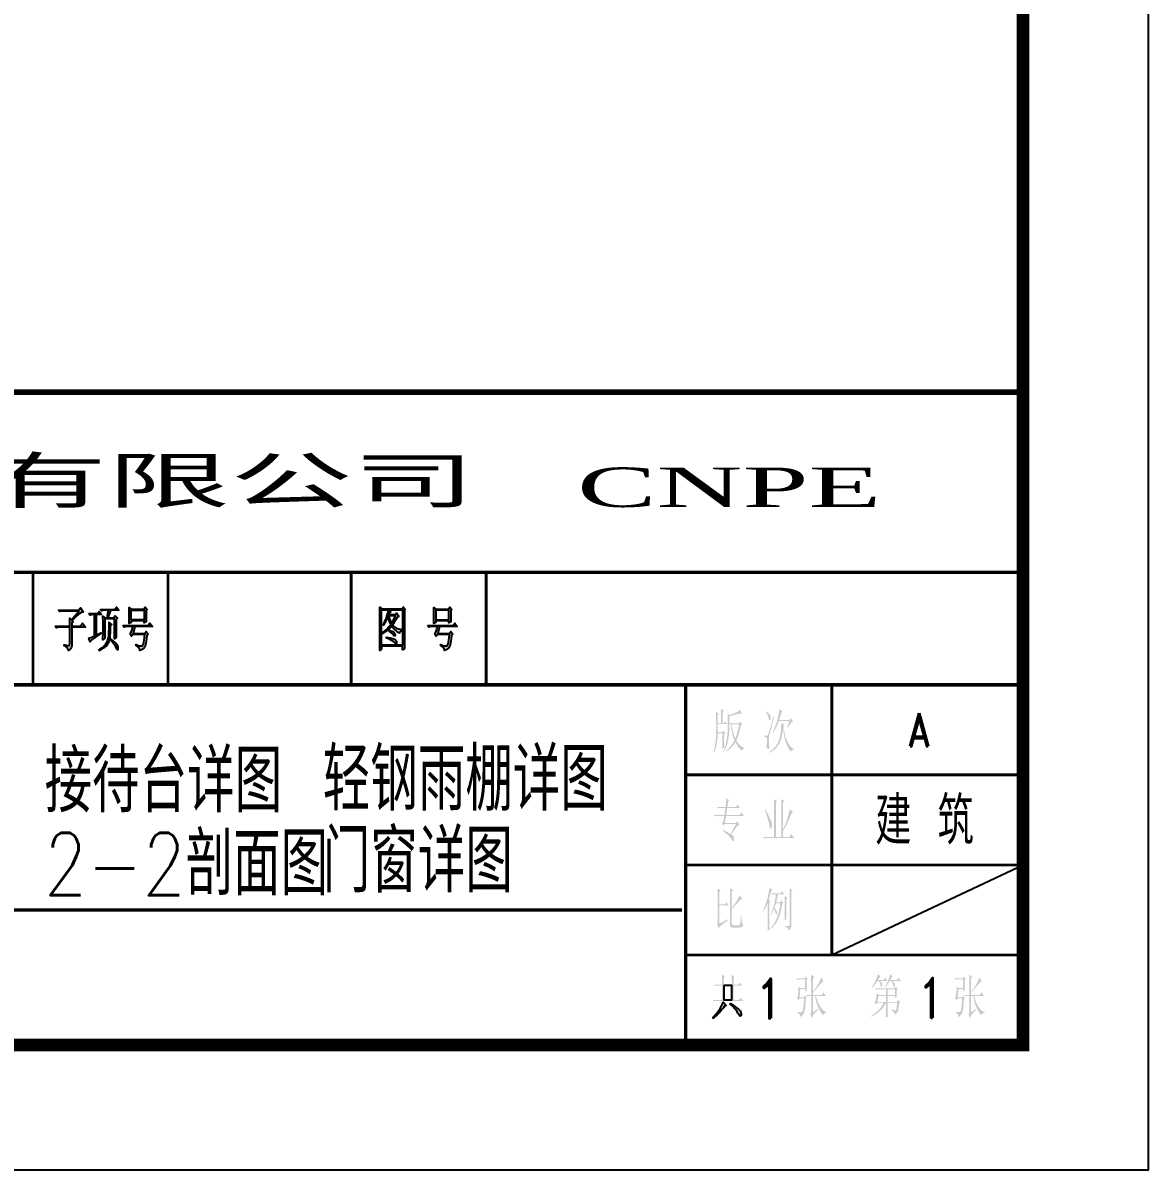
# Model space of a CAD drawing. Extents: x 458975 to 585950, y -118893 to 21149.
# Drawn here: x 576949 to 585950, y -118893 to -109721 of the extents above; entities that cross this region are included whole.
import ezdxf

# ---------------------------------------------------------------- set-up
doc = ezdxf.new("R2010")
doc.units = 0
doc.header["$LTSCALE"] = 1000
doc.header["$MEASUREMENT"] = 0
for name, color, linetype in [('1', 3, 'CONTINUOUS'), ('PUB_TEXT', 7, 'CONTINUOUS'), ('PUB_TITLE', 4, 'CONTINUOUS'), ('WINDOW', 2, 'CONTINUOUS')]:
    doc.layers.add(name, color=color, linetype=linetype)
doc.styles.add('-华文新魏', font='stxinwei.ttf', dxfattribs={"width": 0.8})
doc.styles.add('CHINESE-3', font='romand.shx', dxfattribs={"width": 0.8, "bigfont": 'ochinese.shx'})
doc.styles.add('OCHINESE', font='TXT', dxfattribs={"width": 0.7, "height": 200, "bigfont": 'OCHINESE'})
doc.styles.add('RT', font='TIMES.TTF', dxfattribs={"width": 1.5})

msp = doc.modelspace()

# ---------------------------------------------------------------- hatches: boundary and pattern name
at = {"layer": '1'}
h = msp.add_hatch(color=256, dxfattribs=at)
h.paths.add_polyline_path([(577340.5, -114699.6), (577340.5, -114551.9), (577450.6, -114551.9), (577426.3, -114519), (577409.6, -114544.7), (577340.5, -114544.7), (577340.5, -114516.1), (577352, -114507.1), (577342.6, -114498.1), (577353.7, -114487), (577363.9, -114477.2), (577373.8, -114467.8), (577382.7, -114459.7), (577391.3, -114452.4), (577398.9, -114445.6), (577412.2, -114436.7), (577422.9, -114432.4), (577430.5, -114432), (577409.6, -114397.4), (577394.7, -114415.7), (577233.3, -114415.7), (577241.9, -114427.7), (577252.1, -114424.3), (577262.8, -114423), (577396, -114423), (577338.3, -114493.4), (577323.4, -114480.2), (577324.7, -114527.6), (577324.7, -114544.7), (577209, -114544.7), (577217.5, -114556.6), (577228.2, -114553.2), (577238.4, -114551.9), (577324.7, -114551.9), (577324.7, -114679.5), (577322.1, -114695.3), (577316.1, -114699.2), (577308.9, -114698.3), (577298.6, -114697), (577285, -114694.5), (577278.6, -114693.2), (577278.6, -114700.5), (577291.8, -114707.7), (577302, -114715.8), (577308.9, -114725.2), (577312.7, -114735), (577313.1, -114739.7), (577324.7, -114732.9), (577333.2, -114723.9), (577338.3, -114712.8)])
h.paths.add_polyline_path([(577603.9, -114484.5), (577681.1, -114484.5), (577681.1, -114646.7), (577696.1, -114634.7), (577695.6, -114618.1), (577694.8, -114586.5), (577694.8, -114490.4), (577704.6, -114481.5), (577687.5, -114462.3), (577678.1, -114477.2), (577630.7, -114477.2), (577636.7, -114457.6), (577641.8, -114441.3), (577646.1, -114428.1), (577649.5, -114417.9), (577650, -114417), (577717, -114417), (577698.2, -114391.4), (577684.5, -114409.8), (577568.8, -114409.8), (577577.4, -114421.7), (577588.1, -114418.3), (577598.3, -114417), (577630.7, -114417), (577629.9, -114428.1), (577628.6, -114442.6), (577626.5, -114460.6), (577624.8, -114477.2), (577604.7, -114477.2), (577588.9, -114465.3), (577589.3, -114480.2), (577589.8, -114495.6), (577589.8, -114527.6), (577590.2, -114544.2), (577590.2, -114578.8), (577589.8, -114596.3), (577589.8, -114612.5), (577589.3, -114627.9), (577589.3, -114642.4), (577588.9, -114652.7), (577603.9, -114639)])
h.paths.add_polyline_path([(577553.9, -114616.4), (577569.7, -114606.1), (577574.4, -114603.1), (577572.3, -114597.2), (577534.3, -114615.1), (577534.3, -114451.6), (577576.5, -114451.6), (577559.5, -114427.7), (577547.1, -114443.9), (577478.8, -114443.9), (577487.3, -114455.9), (577497.6, -114452.4), (577508.2, -114451.6), (577520.6, -114451.6), (577520.6, -114621.1), (577504.4, -114628.7), (577492, -114634.3), (577482.6, -114638.1), (577476.6, -114640.3), (577475.8, -114640.7), (577488.2, -114668.9), (577493.7, -114659.5), (577501, -114652.7), (577504.8, -114649.7), (577510.8, -114645.4), (577518.5, -114639.8), (577528.3, -114633), (577540.2, -114625.3)])
h.paths.add_polyline_path([(577642.7, -114650.9), (577644.4, -114641.6), (577646.1, -114629.6), (577647.4, -114615.9), (577648.7, -114599.7), (577649.1, -114581.8), (577649.5, -114562.2), (577650, -114541.7), (577659.3, -114531), (577635, -114511.4), (577635.4, -114528.4), (577635.4, -114560.9), (577634.6, -114592.5), (577634.2, -114607.4), (577632.5, -114625.8), (577629.5, -114642), (577626.1, -114656.5), (577621.4, -114669.3), (577617.5, -114678.3), (577612, -114686.4), (577605.6, -114694.5), (577597.4, -114703), (577587.6, -114711.6), (577576.5, -114720.1), (577564.2, -114728.6), (577556.5, -114733.8), (577559.5, -114738), (577572.7, -114731.2), (577584.2, -114724.4), (577594.5, -114717.5), (577603.9, -114711.1), (577612, -114704.3), (577616.2, -114700.5), (577624.8, -114690.6), (577631.6, -114679.1), (577637.6, -114665.9)])
h.paths.add_polyline_path([(577684.5, -114672.7), (577673.9, -114663.8), (577660.6, -114653.1), (577650.8, -114645), (577648.7, -114649.7), (577658.9, -114662.9), (577667.9, -114674.4), (577675.1, -114684.2), (577680.3, -114691.5), (577687.9, -114703.9), (577694.8, -114716.3), (577699, -114724.4), (577705.9, -114733.8), (577710.6, -114724.8), (577711, -114709.4), (577706.3, -114696.2), (577704.6, -114693.2), (577699.9, -114687.7), (577693.5, -114680.8)])
h.paths.add_polyline_path([(577934.3, -114472.5), (577934.3, -114421.7), (577942.4, -114411), (577927.9, -114393.1), (577918.5, -114408), (577814.7, -114408), (577798.9, -114396.1), (577799.4, -114411.5), (577799.8, -114427.3), (577799.8, -114492.1), (577799.4, -114507.9), (577798.9, -114522.9), (577798.9, -114523.7), (577814.7, -114516.1), (577814.7, -114501.1), (577919.3, -114501.1), (577919.3, -114517.8), (577935.1, -114508.4), (577934.7, -114499.8), (577934.7, -114487.9)])
h.paths.add_polyline_path([(577814.7, -114415.7), (577919.3, -114415.7), (577919.3, -114493.4), (577814.7, -114493.4)], flags=16)
h.paths.add_polyline_path([(577845, -114547.6), (577984.6, -114547.6), (577965.4, -114520.7), (577952.2, -114540), (577749.4, -114540), (577758, -114551.9), (577767.3, -114547.6), (577827.1, -114547.6), (577823.7, -114564.7), (577820.3, -114579.2), (577818.6, -114583.5), (577811.7, -114596.7), (577806.2, -114603.1), (577818.6, -114624.1), (577828.4, -114610.4), (577924.9, -114610.4), (577921.9, -114635.6), (577918.9, -114656.5), (577915.9, -114673.1), (577912.5, -114686.4), (577909.1, -114694.9), (577905.7, -114700), (577904.8, -114700.5), (577898.4, -114702.6), (577889.4, -114702.6), (577878.8, -114700.5), (577865.1, -114696.2), (577853.6, -114691.5), (577852.3, -114697.5), (577865.1, -114706.4), (577874.9, -114715.8), (577881.3, -114725.7), (577884.7, -114735.9), (577884.7, -114738), (577897.5, -114732.9), (577906.9, -114727.8), (577909.1, -114726.1), (577917.6, -114718), (577923.6, -114709.4), (577926.1, -114703.5), (577928.7, -114693.6), (577931.7, -114680.4), (577934.7, -114662.9), (577937.7, -114642), (577940.7, -114619.4), (577950.9, -114609.1), (577935.1, -114586.5), (577923.6, -114603.1), (577830.1, -114603.1)])
h = msp.add_hatch(color=256, dxfattribs=at)
h.paths.add_polyline_path([(580000.9, -114675.7), (580000.9, -114420), (580007.3, -114411), (579992.8, -114393.1), (579984.3, -114406.8), (579819.5, -114406.8), (579802.8, -114393.1), (579803.3, -114410.2), (579803.7, -114426.4), (579803.7, -114709), (579803.3, -114724.8), (579802.8, -114738), (579818.6, -114729.1), (579818.6, -114703.5), (579986.4, -114703.5), (579986.4, -114735), (580002.2, -114723.1), (580001.3, -114708.1), (580001.3, -114692.4)])
h.paths.add_polyline_path([(579818.6, -114606.1), (579829.3, -114600.6), (579839.5, -114594.6), (579849.8, -114588.2), (579859.6, -114580.9), (579869, -114573.3), (579878.4, -114564.7), (579887.8, -114555.8), (579896.7, -114546.4), (579898, -114544.7), (579906.6, -114555.3), (579915.1, -114565.1), (579924.1, -114574.1), (579933.5, -114581.8), (579943.3, -114588.6), (579954, -114594.2), (579963.3, -114598.4), (579968, -114588.2), (579977.9, -114580.9), (579982.1, -114579.2), (579982.1, -114573.3), (579969.3, -114571.5), (579957.8, -114569), (579946.7, -114565.1), (579936.4, -114560), (579927.1, -114554), (579918.5, -114546.4), (579910.4, -114537.8), (579906.6, -114532.7), (579915.5, -114519), (579923.2, -114506.7), (579930, -114495.6), (579934.7, -114487.4), (579943.3, -114475.9), (579952.2, -114468.2), (579956.1, -114466.5), (579938.2, -114439.6), (579928.8, -114454.6), (579876.3, -114454.6), (579882.2, -114441.3), (579884.4, -114437.9), (579892.9, -114429), (579872.8, -114414), (579986.4, -114414), (579986.4, -114696.2), (579818.6, -114696.2)], flags=16)
h.paths.add_polyline_path([(579858.3, -114639), (579858.3, -114633), (579886.5, -114637.3), (579898.5, -114639.8), (579908.3, -114642.4), (579916.8, -114645), (579923.2, -114648), (579929.2, -114652.7), (579936.4, -114663.3), (579938.2, -114676.6), (579937.3, -114681.7), (579932.6, -114686.4), (579923.2, -114678.3), (579921.5, -114675.7), (579915.5, -114670.2), (579907.4, -114664.2), (579897.6, -114658.2), (579886.5, -114651.8), (579873.3, -114645.4)], flags=0)
h.paths.add_polyline_path([(579818.6, -114600.1), (579818.6, -114414), (579870.7, -114414), (579869.4, -114425.1), (579866, -114439.6), (579860.9, -114457.1), (579858.3, -114465.3), (579853.6, -114479.3), (579848.1, -114493.4), (579842.5, -114507.1), (579836.6, -114520.7), (579830.2, -114534), (579833.1, -114537), (579840.4, -114525.9), (579847.7, -114513.9), (579854.5, -114501.5), (579861.3, -114488.3), (579867.3, -114474.6), (579869, -114471.2), (579872.4, -114484.9), (579877.1, -114499), (579882.7, -114513.1), (579888.6, -114527.6), (579890.8, -114532.7), (579883.9, -114541.7), (579876.3, -114550.6), (579867.7, -114559.6), (579858.8, -114568.6), (579848.9, -114577.1), (579838.7, -114585.2), (579827.6, -114593.7)], flags=16)
h.paths.add_polyline_path([(579879.2, -114583.5), (579880.5, -114577.5), (579886.5, -114579.2), (579899.3, -114583.9), (579909.6, -114588.2), (579917.2, -114592.5), (579924.5, -114601.9), (579925.4, -114616.4), (579921.9, -114626.2), (579915.1, -114619.4), (579909.6, -114612.5), (579901.9, -114604), (579891.6, -114594.6)], flags=0)
h.paths.add_polyline_path([(579898, -114520.7), (579892.5, -114510.9), (579886.5, -114499), (579881, -114484.9), (579875, -114468.2), (579872.8, -114462.3), (579928.8, -114462.3), (579922.4, -114477.2), (579915.5, -114490.9), (579909.1, -114503.2), (579902.3, -114514.8)], flags=16)
h.paths.add_polyline_path([(580371.4, -114472.5), (580371.4, -114421.7), (580379.6, -114411), (580365, -114393.1), (580355.6, -114408), (580251.9, -114408), (580236.1, -114396.1), (580236.5, -114411.5), (580237, -114427.3), (580237, -114492.1), (580236.5, -114507.9), (580236.1, -114522.9), (580236.1, -114523.7), (580251.9, -114516.1), (580251.9, -114501.1), (580356.5, -114501.1), (580356.5, -114517.8), (580372.3, -114508.4), (580371.9, -114499.8), (580371.9, -114487.9)])
h.paths.add_polyline_path([(580251.9, -114415.7), (580356.5, -114415.7), (580356.5, -114493.4), (580251.9, -114493.4)], flags=16)
h.paths.add_polyline_path([(580282.2, -114547.6), (580421.8, -114547.6), (580403, -114520.7), (580389.4, -114540), (580186.6, -114540), (580195.1, -114551.9), (580204.5, -114547.6), (580264.3, -114547.6), (580260.9, -114564.7), (580257.5, -114579.2), (580255.8, -114583.5), (580248.9, -114596.7), (580243.4, -114603.1), (580255.8, -114624.1), (580265.6, -114610.4), (580362.1, -114610.4), (580359.1, -114635.6), (580356.1, -114656.5), (580353.1, -114673.1), (580349.7, -114686.4), (580346.3, -114694.9), (580342.7, -114700.2), (580335.6, -114702.6), (580326.6, -114702.6), (580315.9, -114700.5), (580302.3, -114696.2), (580290.8, -114691.5), (580289.5, -114697.5), (580302.3, -114706.4), (580312.1, -114715.8), (580318.5, -114725.7), (580321.9, -114735.9), (580321.9, -114738), (580334.7, -114732.9), (580344.1, -114727.8), (580346.3, -114726.1), (580354.8, -114718), (580360.8, -114709.4), (580363.3, -114703.5), (580365.9, -114693.6), (580368.9, -114680.4), (580371.9, -114662.9), (580374.9, -114642), (580377.8, -114619.4), (580388.1, -114609.1), (580372.3, -114586.5), (580360.8, -114603.1), (580267.7, -114603.1)])
h = msp.add_hatch(color=256, dxfattribs=at)
h.paths.add_polyline_path([(582619.8, -117370.7), (582619.8, -117354.6), (582619.4, -117341.9), (582619, -117332.6), (582641.8, -117349.1), (582634.6, -117358), (582634.6, -117411.2), (582672.2, -117411.2), (582684.5, -117393.5), (582702.2, -117418.9), (582634.6, -117418.9), (582634.6, -117533), (582678.1, -117533), (582691.7, -117513.9), (582710.7, -117540.6), (582495.6, -117540.6), (582485, -117541.4), (582474.9, -117545.2), (582466.4, -117533), (582541.2, -117533), (582541.2, -117418.9), (582509.1, -117418.9), (582498.5, -117419.7), (582488.4, -117423.1), (582479.9, -117411.2), (582541.2, -117411.2), (582541.2, -117372.4), (582540.8, -117356.7), (582540.4, -117342.4), (582539.9, -117329.7), (582563.2, -117344.5), (582555.6, -117355), (582555.6, -117411.2), (582620.2, -117411.2), (582620.2, -117389.7)])
h.paths.add_polyline_path([(582662.5, -117628.1), (582656.2, -117618.3), (582648.6, -117609), (582639.7, -117598.9), (582630, -117588.7), (582619.4, -117578.2), (582607.6, -117567.2), (582608.8, -117561.3), (582613.9, -117564.7), (582629.5, -117574.8), (582643.5, -117584.1), (582655.3, -117592.6), (582665.5, -117600.6), (582673.9, -117607.3), (582680.7, -117613.7), (582685.7, -117619.2), (582688.7, -117623.8), (582690.4, -117628.1), (582694.2, -117642.8), (582692.9, -117656.4), (582692.1, -117658.9), (582687, -117661.9), (582679.8, -117655.5), (582670.1, -117639.9), (582668.4, -117636.9)])
h.paths.add_polyline_path([(582518.8, -117634.8), (582500.6, -117653), (582491.3, -117661.4), (582481.6, -117669.5), (582471.5, -117677.1), (582469.4, -117671.2), (582479.1, -117661.4), (582488.8, -117651.3), (582497.7, -117641.2), (582506.1, -117630.6), (582513.7, -117620.4), (582520.9, -117610.3), (582527.7, -117600.2), (582536.6, -117584.5), (582544.2, -117570.6), (582549.2, -117558.7), (582552.6, -117549.4), (582574.6, -117576.1), (582563.2, -117582), (582553, -117594.7), (582543.3, -117606.9), (582534.4, -117617.5), (582526.4, -117626.8)])
h.paths.add_polyline_path([(582555.6, -117418.9), (582555.6, -117533), (582620.2, -117533), (582620.2, -117418.9)], flags=17)
h.paths.add_polyline_path([(582575.9, -116905), (582562.8, -116913.8), (582551.3, -116922.7), (582541.2, -116930.7), (582532.3, -116938.3), (582525.1, -116945.5), (582519.2, -116951.9), (582514.6, -116958.2), (582502.3, -116932.9), (582504.4, -116928.2), (582506.6, -116912.1), (582506.6, -116735.5), (582506.1, -116715.2), (582506.1, -116680.6), (582505.7, -116666.2), (582505.7, -116653.1), (582505.3, -116641.7), (582530.2, -116658.2), (582520.9, -116670), (582520.9, -116769.3), (582563.6, -116769.3), (582575.9, -116751.5), (582593.6, -116776.9), (582520.9, -116776.9), (582520.9, -116922.3), (582590.7, -116888.1), (582591.5, -116894.4), (582589.8, -116895.2)])
h.paths.add_polyline_path([(582632.9, -116935.8), (582623.2, -116932), (582619.8, -116919.7), (582619.4, -116918.1), (582619.4, -116802.3), (582630.4, -116792.5), (582640.5, -116782.8), (582649.8, -116773.9), (582658.3, -116765.1), (582666.3, -116756.2), (582671.4, -116750.3), (582681.9, -116738), (582691.7, -116729.2), (582700.1, -116724.5), (582702.6, -116723.2), (582681.9, -116695.3), (582677.7, -116705.9), (582671.8, -116718.6), (582664.2, -116732.5), (582659.1, -116741.4), (582651.5, -116752.8), (582643.9, -116763.8), (582635.4, -116774.4), (582627, -116784.5), (582619.4, -116793.4), (582619.4, -116668.3), (582630, -116656.5), (582604.2, -116638.7), (582604.2, -116652.7), (582604.6, -116667.4), (582605, -116683.5), (582605, -116926.9), (582606.7, -116940.9), (582612.6, -116950.2), (582621.9, -116954.4), (582627.8, -116955.2), (582681.9, -116955.2), (582693.3, -116953.1), (582700.5, -116949.3), (582708.6, -116940), (582711.9, -116932.9), (582704.8, -116923.6), (582700.5, -116910.5), (582698.4, -116899), (582697.2, -116883.8), (582696.3, -116865.7), (582696.3, -116858.5), (582691.2, -116858.5), (582690.4, -116881.3), (582689.5, -116899), (582688.7, -116913), (582687, -116921.9), (582687, -116922.3), (582680.7, -116934.1), (582675.6, -116935.8)])
h.paths.add_polyline_path([(582637.1, -116234.7), (582638, -116245.3), (582636.3, -116260), (582634.6, -116263.4), (582627.8, -116261.7), (582618.5, -116248.2), (582615.6, -116243.6), (582610.1, -116236.8), (582603.3, -116229.2), (582594.9, -116220.7), (582585.2, -116211.9), (582574.2, -116202.6), (582561.9, -116192.4), (582548, -116181.4), (582550.1, -116175.5), (582558.1, -116178.9), (582569.9, -116184.4), (582591.1, -116194.5), (582600.4, -116200), (582609.2, -116205.1), (582610.9, -116202.2), (582616.4, -116192.9), (582622.3, -116181.9), (582629.1, -116170), (582636.3, -116156.9), (582644.3, -116142.1), (582652.8, -116126.5), (582562.3, -116126.5), (582555.2, -116138.3), (582541.6, -116120.6), (582543.7, -116118.1), (582550.9, -116105.8), (582553, -116097.3), (582556, -116082.6), (582559.4, -116061), (582502.3, -116061), (582491.8, -116062.3), (582481.6, -116065.6), (582473.2, -116053.8), (582560.2, -116053.8), (582561.9, -116044.5), (582564, -116029.7), (582566.6, -116014.1), (582568.7, -115997.2), (582530.2, -115997.2), (582519.7, -115998.5), (582509.5, -116001.8), (582501.1, -115990), (582569.5, -115990), (582571.2, -115977.7), (582573.3, -115957.9), (582574.6, -115941.4), (582575.4, -115928.3), (582575.9, -115918.6), (582598.7, -115936.3), (582590.7, -115943.9), (582588.5, -115958.3), (582586.4, -115973.9), (582584.3, -115990), (582651.9, -115990), (582665.5, -115970.6), (582684, -115997.2), (582583, -115997.2), (582581.8, -116006.9), (582579.7, -116022.1), (582577.1, -116037.8), (582575, -116053.8), (582680.7, -116053.8), (582695.5, -116033.1), (582715.3, -116061), (582573.7, -116061), (582571.6, -116073.3), (582568.7, -116089.7), (582565.7, -116104.5), (582563.6, -116117.6), (582654, -116117.6), (582663.3, -116104.1), (582681.9, -116134.1), (582680.2, -116134.5), (582670.9, -116138.8), (582661.2, -116146.4), (582651.9, -116157.8), (582647.3, -116164.1), (582640.1, -116174.3), (582632.1, -116184.8), (582623.6, -116196.2), (582614.3, -116208.1), (582624.9, -116216.5), (582633.3, -116226.2)])
h.paths.add_polyline_path([(583298.5, -117440.8), (583315.4, -117421.4), (583322.2, -117412.9), (583334, -117399.4), (583343.7, -117390.1), (583350.9, -117385.5), (583353.5, -117384.6), (583334.9, -117353.4), (583323.9, -117380.4), (583317.5, -117393.5), (583310.8, -117406.6), (583309.9, -117408.3), (583303.6, -117419.3), (583296.8, -117429.8), (583288.8, -117441.3), (583280.4, -117452.7), (583271.1, -117464.1), (583270.2, -117464.9), (583271.5, -117470.8), (583280.8, -117460.7), (583289.7, -117450.6)], flags=17)
h.paths.add_polyline_path([(583320.9, -117612.4), (583315, -117600.2), (583309.1, -117587.1), (583304, -117574), (583299.4, -117560), (583295.1, -117545.6), (583291.3, -117531.3), (583288.4, -117516.1), (583285.9, -117500.4), (583268.1, -117500.4), (583268.1, -117632.7), (583307.8, -117604.4), (583309.9, -117610.3), (583304.9, -117615.8), (583293.5, -117627.6), (583283.7, -117638.6), (583275.3, -117649.2), (583267.7, -117659.3), (583261.8, -117668.6), (583256.7, -117677.1), (583247.4, -117647.5), (583252.9, -117636.9), (583254.6, -117620.9), (583254.6, -117500.4), (583230.9, -117500.4), (583220.3, -117505.1), (583212.3, -117493.2), (583254.6, -117493.2), (583254.6, -117386.3), (583254.2, -117371.5), (583254.2, -117347.9), (583253.7, -117338.6), (583253.7, -117331.4), (583278.7, -117347.4), (583268.1, -117359.3), (583268.1, -117493.2), (583337.8, -117493.2), (583351.4, -117472.1), (583371.2, -117500.4), (583290.9, -117500.4), (583291.8, -117502.5), (583297.7, -117520.3), (583303.6, -117537.2), (583309.9, -117552.8), (583316.7, -117566.8), (583323.5, -117579.4), (583330.2, -117590.9), (583337.4, -117601), (583345, -117609.5), (583352.6, -117617.1), (583360.2, -117623), (583368.3, -117627.6), (583376.3, -117631), (583376.3, -117636.9), (583374.2, -117637.3), (583361.9, -117639.5), (583353.9, -117646.2), (583350.5, -117656.4), (583342.9, -117647.1), (583335.3, -117636.1), (583328.1, -117624.7)])
h.paths.add_polyline_path([(583162.4, -117649.6), (583167.1, -117661), (583168.4, -117669.9), (583179.8, -117661.4), (583188.7, -117652.1), (583195, -117642), (583196.7, -117638.6), (583200.5, -117625.1), (583203.9, -117610.3), (583206, -117595.5), (583206.8, -117582.8), (583208.1, -117568.5), (583209.4, -117552), (583210.6, -117533.8), (583211, -117527), (583218.2, -117516.9), (583203.9, -117497.5), (583195.4, -117512.3), (583161.2, -117512.3), (583167.5, -117445.5), (583203.9, -117445.5), (583203.9, -117463.2), (583218.2, -117456), (583218.2, -117443.8), (583217.8, -117429.8), (583217.4, -117414.2), (583217.4, -117372.8), (583224.6, -117363.9), (583211, -117346.2), (583201.8, -117361), (583137.5, -117361), (583145.5, -117372.8), (583157, -117368.1), (583203.9, -117368.1), (583203.9, -117438.3), (583167.5, -117438.3), (583154, -117426), (583152.7, -117447.6), (583151.5, -117465.3), (583150.2, -117479.7), (583148.9, -117490.7), (583148.9, -117493.2), (583145.1, -117509.3), (583139.6, -117516.9), (583153.2, -117534.7), (583162.4, -117519.9), (583197.5, -117519.9), (583196.3, -117537.2), (583195, -117553.7), (583193.7, -117569.3), (583192.5, -117584.1), (583191.2, -117595.5), (583187.8, -117614.9), (583182.7, -117626.4), (583178.1, -117629.7), (583166.3, -117631.9), (583162.4, -117631), (583152.7, -117629.3), (583144.7, -117626.8), (583143.4, -117634), (583154.8, -117640.3)])
h.paths.add_polyline_path([(583752, -117424.4), (583742.3, -117433.6), (583740.2, -117427.7), (583746.9, -117418), (583754.1, -117406.6), (583761.3, -117393.9), (583768.1, -117380.4), (583774, -117367.3), (583779.5, -117353.8), (583784.1, -117339.4), (583787.9, -117325.5), (583808.6, -117344.5), (583805.7, -117347.4), (583798.5, -117357.2), (583788.8, -117372.8), (583833.6, -117372.8), (583845.8, -117355), (583863.6, -117380.4), (583803.6, -117380.4), (583809.9, -117385.9), (583818.8, -117395.6), (583824.3, -117405.3), (583825.1, -117413.8), (583820, -117426), (583817.5, -117428.6), (583811.6, -117426), (583811.2, -117421.4), (583807.4, -117405.3), (583803.6, -117394.8), (583797.2, -117380.4), (583784.5, -117380.4), (583782.4, -117383.8), (583774.8, -117395.6), (583767.2, -117407), (583760.4, -117414.6)])
h.paths.add_polyline_path([(583845, -117426), (583847.9, -117421.8), (583856, -117407.9), (583862.7, -117394.8), (583868.6, -117382.5), (583872.9, -117371.1), (583873.3, -117370.3), (583878.4, -117355), (583882.6, -117340.7), (583886.4, -117326.7), (583907.1, -117346.2), (583904.1, -117348.3), (583896.5, -117357.2), (583887.7, -117372.8), (583940.5, -117372.8), (583952.7, -117355), (583970.5, -117380.4), (583904.1, -117380.4), (583905.8, -117382.1), (583916.4, -117392.2), (583922.7, -117401.1), (583925.3, -117409.1), (583921.9, -117423.1), (583918.1, -117428.2), (583912.6, -117424.8), (583910.9, -117420.1), (583907.1, -117405.3), (583904.1, -117396), (583897.8, -117380.4), (583883.4, -117380.4), (583875.4, -117393.5), (583868.6, -117404.1), (583865.7, -117408.7), (583858.1, -117418.9), (583847.9, -117430.7)])
h.paths.add_polyline_path([(583865.7, -117634.8), (583866.1, -117650.4), (583866.5, -117666.9), (583851.3, -117674.1), (583851.3, -117669.9), (583851.7, -117655.9), (583852.2, -117640.7), (583852.2, -117558.3), (583849.6, -117563.4), (583842.4, -117575.6), (583834.8, -117587.1), (583826.8, -117598), (583818.3, -117607.8), (583809.5, -117617.1), (583800.2, -117625.1), (583795.1, -117629.7), (583785.4, -117636.9), (583775.7, -117643.7), (583765.5, -117650), (583755.4, -117655.9), (583744.8, -117661.4), (583733.8, -117666.9), (583732.6, -117662.3), (583740.2, -117657.6), (583749.9, -117650.9), (583759.6, -117643.7), (583769.3, -117636.1), (583788.8, -117619.2), (583796.4, -117611.6), (583804.8, -117601.8), (583813.3, -117591.7), (583820.9, -117580.3), (583828.1, -117568.5), (583834.4, -117555.4), (583782.4, -117555.4), (583775.2, -117570.2), (583759.6, -117552.4), (583768.9, -117543.5), (583769.7, -117540.1), (583772.7, -117526.6), (583775.2, -117511.8), (583778.2, -117495.8), (583780.3, -117478), (583795.9, -117493.2), (583852.2, -117493.2), (583852.2, -117447.2), (583795.1, -117447.2), (583784.5, -117448), (583774.4, -117451.4), (583765.9, -117439.6), (583920.6, -117439.6), (583931.2, -117424.8), (583945.6, -117445.5), (583937.5, -117453.1), (583937.5, -117485.2), (583937.9, -117499.6), (583938.4, -117509.3), (583924, -117518.2), (583924, -117500.4), (583865.7, -117500.4), (583865.7, -117548.2), (583941.3, -117548.2), (583951.9, -117533), (583966.3, -117554.1), (583957, -117563), (583956.5, -117566.3), (583954.4, -117586.6), (583952.3, -117601.8), (583951, -117612), (583949.8, -117617.9), (583945.6, -117631), (583945.1, -117632.3), (583936.3, -117641.6), (583932.9, -117644.1), (583921.9, -117649.2), (583921, -117642), (583916, -117631.9), (583907.5, -117622.6), (583894.8, -117613.3), (583894.8, -117607.3), (583896.1, -117607.8), (583911.3, -117613.3), (583921.9, -117616.2), (583928.2, -117616.2), (583936.3, -117607.3), (583936.7, -117605.7), (583938.4, -117595.5), (583940.1, -117578.6), (583942.6, -117555.4), (583865.7, -117555.4)])
h.paths.add_polyline_path([(583783.7, -117548.2), (583786.6, -117530), (583790, -117514.8), (583792.6, -117501.7), (583793, -117500.4), (583852.2, -117500.4), (583852.2, -117548.2)], flags=16)
h.paths.add_polyline_path([(583865.7, -117447.2), (583865.7, -117493.2), (583924, -117493.2), (583924, -117447.2)], flags=16)
h.paths.add_polyline_path([(584563.8, -117440.8), (584580.7, -117421.4), (584587.5, -117412.9), (584599.3, -117399.4), (584609.1, -117390.1), (584616.2, -117385.5), (584618.8, -117384.6), (584600.2, -117353.4), (584589.2, -117380.4), (584582.9, -117393.5), (584576.1, -117406.6), (584575.2, -117408.3), (584568.9, -117419.3), (584562.1, -117429.8), (584554.1, -117441.3), (584545.7, -117452.7), (584536.4, -117464.1), (584535.5, -117464.9), (584536.8, -117470.8), (584546.1, -117460.7), (584555, -117450.6)], flags=17)
h.paths.add_polyline_path([(584586.2, -117612.4), (584580.3, -117600.2), (584574.4, -117587.1), (584569.3, -117574), (584564.7, -117560), (584560.5, -117545.6), (584556.7, -117531.3), (584553.7, -117516.1), (584551.2, -117500.4), (584533.4, -117500.4), (584533.4, -117632.7), (584573.1, -117604.4), (584575.2, -117610.3), (584569.8, -117615.8), (584558.8, -117627.6), (584549, -117638.6), (584540.2, -117649.2), (584533, -117659.3), (584527.1, -117668.6), (584522, -117677.1), (584512.7, -117647.5), (584518.2, -117636.9), (584519.9, -117620.9), (584519.9, -117500.4), (584496.2, -117500.4), (584485.7, -117505.1), (584477.6, -117493.2), (584519.9, -117493.2), (584519.9, -117386.3), (584519.5, -117371.5), (584519.5, -117347.9), (584519, -117338.6), (584519, -117331.4), (584544, -117347.4), (584533.4, -117359.3), (584533.4, -117493.2), (584603.1, -117493.2), (584616.7, -117472.1), (584636.5, -117500.4), (584556.2, -117500.4), (584557.1, -117502.5), (584563, -117520.3), (584568.9, -117537.2), (584575.2, -117552.8), (584582, -117566.8), (584588.8, -117579.4), (584595.5, -117590.9), (584602.7, -117601), (584610.3, -117609.5), (584617.9, -117617.1), (584625.5, -117623), (584633.6, -117627.6), (584641.6, -117631), (584641.6, -117636.9), (584639.5, -117637.3), (584627.2, -117639.5), (584619.2, -117646.2), (584615.4, -117656.4), (584608.2, -117647.1), (584600.6, -117636.1), (584593, -117624.7)])
h.paths.add_polyline_path([(584427.8, -117649.6), (584432.4, -117661), (584433.7, -117669.9), (584445.1, -117661.4), (584454, -117652.1), (584460.3, -117642), (584462, -117638.6), (584465.8, -117625.1), (584469.2, -117610.3), (584471.3, -117595.5), (584472.1, -117582.8), (584473.4, -117568.5), (584474.7, -117552), (584475.9, -117533.8), (584476.4, -117527), (584483.5, -117516.9), (584469.2, -117497.5), (584460.7, -117512.3), (584426.5, -117512.3), (584432.8, -117445.5), (584469.2, -117445.5), (584469.2, -117463.2), (584483.5, -117456), (584483.1, -117443.8), (584483.1, -117429.8), (584482.7, -117414.2), (584482.7, -117372.8), (584489.9, -117363.9), (584476.4, -117346.2), (584467.1, -117361), (584402.8, -117361), (584410.8, -117372.8), (584422.3, -117368.1), (584469.2, -117368.1), (584469.2, -117438.3), (584432.8, -117438.3), (584419.3, -117426), (584418, -117447.6), (584416.8, -117465.3), (584415.5, -117479.7), (584414.2, -117490.7), (584414.2, -117493.2), (584410.4, -117509.3), (584404.9, -117516.9), (584418.5, -117534.7), (584427.8, -117519.9), (584462.8, -117519.9), (584461.6, -117537.2), (584460.3, -117553.7), (584459, -117569.3), (584457.8, -117584.1), (584456.5, -117595.5), (584453.1, -117614.9), (584448, -117626.4), (584443, -117629.7), (584431.6, -117631.9), (584427.8, -117631), (584418, -117629.3), (584410, -117626.8), (584408.7, -117634), (584420.1, -117640.3)])
h.paths.add_polyline_path([(583043.3, -116853.8), (583043.3, -116731.7), (583042.8, -116716), (583042.4, -116701.3), (583065.2, -116716), (583055.9, -116727.9), (583055.9, -116845.8), (583056.4, -116863.5), (583056.8, -116885.1), (583042.4, -116895.7), (583042.4, -116892.7), (583042.8, -116871.6)])
h.paths.add_polyline_path([(583066.5, -116942.1), (583055.1, -116941.3), (583044.5, -116940), (583044.5, -116946.4), (583057.2, -116951.9), (583066.9, -116959.5), (583072.4, -116968.8), (583074.5, -116977.2), (583083.8, -116970.9), (583091, -116961.6), (583094.8, -116948.9), (583096.5, -116933.3), (583096.5, -116664.1), (583105.8, -116655.2), (583081.7, -116640.4), (583082.2, -116659.4), (583082.6, -116676.3), (583082.6, -116691.5), (583083, -116704.6), (583083, -116926.9), (583079.2, -116940), (583074.5, -116941.7)])
h.paths.add_polyline_path([(582974.8, -116751.5), (583006.1, -116751.5), (583014.1, -116736.8), (583031, -116756.2), (583022.6, -116765.1), (583022.1, -116768.9), (583018.8, -116787), (583015.8, -116804), (583012.4, -116820), (583008.6, -116834.8), (583004.8, -116848.3), (583001, -116860.6), (582996.8, -116872), (582992.1, -116882.6), (582985, -116897.8), (582978.2, -116910.5), (582971.8, -116921), (582965.5, -116929.9), (582964.7, -116930.7), (582956.6, -116939.6), (582947.8, -116948.9), (582938.5, -116957.4), (582927.9, -116965.4), (582925.8, -116961.2), (582935.9, -116951), (582944.4, -116940.9), (582952.4, -116930.3), (582960, -116919.3), (582966.4, -116907.5), (582971, -116899), (582976.9, -116886.4), (582982.8, -116872.8), (582987.9, -116858.5), (582992.6, -116843.7), (582994.2, -116836.9), (582997.2, -116823.4), (583000.2, -116809), (583003.1, -116793.4), (583005.7, -116776.9), (583008.2, -116759.2), (582972.7, -116759.2), (582969.3, -116770.1), (582965.1, -116784.5), (582960.4, -116797.6), (582964.2, -116801.4), (582973.5, -116811.6), (582979.9, -116821.3), (582983.3, -116832.7), (582979.9, -116846.6), (582974.8, -116853), (582970.6, -116842.4), (582968.5, -116832.7), (582964.2, -116818.7), (582958.3, -116803.5), (582953.7, -116814.9), (582947.3, -116827.6), (582941, -116840.7), (582933.4, -116854.2), (582930, -116851.3), (582933, -116844.5), (582938.5, -116830.2), (582943.5, -116815.4), (582948.6, -116801.4), (582952.8, -116787), (582960.4, -116759.2), (582962.6, -116749), (582965.9, -116731.7), (582968.5, -116716), (582970.6, -116701.7), (582971.8, -116689.4), (582957.1, -116689.4), (582947.8, -116693.7), (582939.3, -116681.8), (583009, -116681.8), (583021.7, -116664.1), (583039, -116689.4), (582988.3, -116689.4), (582987.9, -116690.3), (582985.8, -116701.7), (582982.8, -116715.6), (582979, -116732.1)])
h.paths.add_polyline_path([(582892.8, -116787.5), (582899.6, -116772.7), (582907.2, -116756.2), (582907.2, -116933.7), (582906.8, -116950.6), (582906.3, -116970), (582906.3, -116978.9), (582922, -116968.4), (582921.1, -116951.4), (582921.1, -116935.4), (582920.7, -116920.2), (582920.7, -116753.2), (582927.9, -116742.7), (582914.4, -116733.8), (582916.9, -116725.3), (582920.3, -116713.9), (582924.5, -116699.6), (582929.6, -116681.8), (582935.9, -116661.5), (582936.3, -116659.4), (582944.8, -116652.2), (582922, -116635.8), (582920.3, -116647.6), (582917.8, -116661.1), (582915.2, -116676.3), (582911.4, -116693.2), (582907.2, -116711.4), (582903.8, -116724.9), (582899.6, -116738.4), (582895.4, -116752.4), (582890.7, -116766.8), (582885.6, -116781.1), (582880.1, -116795.9), (582874.2, -116810.7), (582872.1, -116817.1), (582875.1, -116820), (582880.6, -116811.1), (582886.1, -116800.6)])
h.paths.add_polyline_path([(582935.5, -116160.7), (582940.2, -116148.1), (582941.8, -116133.3), (582940.6, -116120.6), (582938.9, -116114.2), (582935.9, -116106.2), (582931.7, -116096.5), (582926.6, -116085.1), (582920.3, -116071.6), (582913.1, -116056.8), (582904.2, -116039.9), (582894.5, -116021.7), (582886.5, -116006.1), (582882.3, -116009), (582889.4, -116028.9), (582895.4, -116047.5), (582901.3, -116064.4), (582905.9, -116080), (582910.1, -116094.4), (582914, -116107.9), (582919.4, -116129.9), (582920.7, -116138.3), (582924.5, -116157.4), (582928.7, -116165.8), (582933.8, -116163.3)], flags=17)
h.paths.add_polyline_path([(583029.7, -116230.5), (583079.6, -116230.5), (583096.5, -116206.8), (583118.1, -116238.1), (582900, -116238.1), (582889.4, -116238.9), (582879.3, -116242.3), (582870.8, -116230.5), (582958.3, -116230.5), (582958.3, -115976.9), (582957.9, -115962.1), (582957.5, -115946), (582957.1, -115929.1), (582982, -115945.2), (582972.7, -115955.8), (582972.7, -116230.5), (583015.4, -116230.5), (583015.4, -115976.9), (583015, -115963), (583015, -115946.5), (583014.1, -115927.5), (583040.3, -115942.2), (583029.7, -115955.8), (583029.7, -116169.6), (583039.9, -116148.1), (583045.8, -116133.3), (583051.7, -116118.9), (583057.2, -116104.5), (583061.9, -116090.2), (583066.1, -116075.8), (583070.3, -116061.8), (583077.1, -116034), (583079.6, -116020), (583081.7, -116006.1), (583108.8, -116031.4), (583097.4, -116039), (583091, -116055.1), (583084.3, -116072), (583077.9, -116087.6), (583071.6, -116102.4), (583065.2, -116116.4), (583058.9, -116129.5), (583053, -116141.7), (583047.1, -116153.1), (583041.2, -116163.3), (583035.2, -116173), (583029.7, -116181.4)])
h.paths.add_polyline_path([(582624, -115361.2), (582627.4, -115378.1), (582630.8, -115393.7), (582634.6, -115407.6), (582638.8, -115420.7), (582643.1, -115432.2), (582647.7, -115441.9), (582651.1, -115433.8), (582655.3, -115421.2), (582660, -115408.1), (582663.8, -115393.7), (582667.6, -115378.9), (582671.4, -115362.8), (582674.8, -115346.4), (582677.7, -115329), (582618.5, -115329), (582620.7, -115342.6)], flags=16)
h.paths.add_polyline_path([(582708.6, -115513.7), (582699.3, -115507.4), (582690, -115499.8), (582681.1, -115491.3), (582672.2, -115481.2), (582663.8, -115470.2), (582655.7, -115458.4), (582660.8, -115448.2), (582665.5, -115437.2), (582670.1, -115425), (582674.3, -115411.4), (582678.6, -115396.7), (582682.8, -115380.6), (582686.6, -115363.3), (582690, -115344.7), (582691.2, -115337.9), (582702.6, -115330.7), (582687, -115306.6), (582676.9, -115321.8), (582600.8, -115321.8), (582600.8, -115263.9), (582618.5, -115259.3), (582633.8, -115255.5), (582646.9, -115252.5), (582658.3, -115249.6), (582667.1, -115247.5), (582673.9, -115245.8), (582678.1, -115244.5), (582679, -115244.5), (582690.4, -115243.2), (582699.7, -115242.8), (582684.9, -115213.2), (582679.8, -115218.7), (582673.5, -115223.8), (582665.5, -115229.3), (582656.2, -115234.4), (582645.2, -115239.4), (582632.9, -115244.5), (582619, -115249.2), (582603.8, -115253.8), (582600.8, -115254.7), (582586.4, -115244.5), (582586.8, -115261), (582586.8, -115277.1), (582587.3, -115293.1), (582587.3, -115355.7), (582586.8, -115370.4), (582586, -115386.1), (582584.7, -115401.7), (582583, -115417.8), (582581.4, -115434.7), (582580.1, -115444.8), (582575, -115476.1), (582571.2, -115490.9), (582567.4, -115505.3), (582562.8, -115519.2), (582557.3, -115533.2), (582551.3, -115546.3), (582550.9, -115547.5), (582554.3, -115551.7), (582559.8, -115542.5), (582565.3, -115532.7), (582570.4, -115522.2), (582575.4, -115510.8), (582579.7, -115498.5), (582583.5, -115485.8), (582590.2, -115457.9), (582592.8, -115442.7), (582595.3, -115427.1), (582597, -115410.6), (582598.7, -115393.3), (582599.5, -115375.5), (582600.4, -115356.9), (582600.8, -115337.5), (582600.8, -115329), (582613.5, -115329), (582615.2, -115348), (582617.3, -115366.2), (582619.8, -115383.1), (582622.8, -115398.8), (582625.7, -115413.6), (582629.5, -115427.1), (582633.3, -115439.8), (582637.6, -115451.6), (582640.5, -115458.4), (582632.9, -115471), (582625.3, -115482.9), (582617.7, -115493.9), (582609.7, -115504.8), (582592.8, -115524.3), (582583.9, -115532.7), (582575.9, -115539.9), (582577.1, -115545.8), (582587.3, -115539.5), (582597, -115532.7), (582606.3, -115524.7), (582615.2, -115516.3), (582624, -115507), (582632.5, -115496.8), (582640.5, -115485.8), (582648.1, -115474), (582648.6, -115473.1), (582656.6, -115486.7), (582664.2, -115498.9), (582672.2, -115510.8), (582680.2, -115520.9), (582688.3, -115530.2), (582696.3, -115538.6), (582697.6, -115539.9), (582705.2, -115528.5), (582714.5, -115524.7), (582718.3, -115525.1), (582718.3, -115519.2)])
h.paths.add_polyline_path([(582534.4, -115272), (582534.4, -115320.2), (582507.4, -115320.2), (582507.4, -115256.3), (582515.8, -115245.8), (582493, -115229.7), (582493, -115239.9), (582493.5, -115252.1), (582493.9, -115266.9), (582494.3, -115283.4), (582494.3, -115301.6), (582494.7, -115322.3), (582494.7, -115367.1), (582494.3, -115384), (582493.9, -115400), (582493.5, -115415.2), (582493, -115429.2), (582492.2, -115442.7), (582491.8, -115447.8), (582490.5, -115462.2), (582488.4, -115476.5), (582486.3, -115491.7), (582483.3, -115507), (582476.5, -115539.1), (582474, -115548.8), (582478.2, -115551.7), (582483.3, -115539.9), (582488, -115527.2), (582492.2, -115513.7), (582495.6, -115500.2), (582498.9, -115485.4), (582501.5, -115470.2), (582503.6, -115454.5), (582505.3, -115438.1), (582506.6, -115421.2), (582507.4, -115403.4), (582507.4, -115400.5), (582544.6, -115400.5), (582544.6, -115525.1), (582559.4, -115514.6), (582559, -115505.3), (582559, -115493.4), (582558.5, -115479.5), (582558.5, -115444.8), (582558.1, -115424.1), (582558.1, -115409.3), (582567.8, -115400.5), (582553, -115379.7), (582543.7, -115392.8), (582507.4, -115392.8), (582507.4, -115327.8), (582582.2, -115327.8), (582566.6, -115305.4), (582556, -115320.2), (582546.7, -115320.2), (582546.7, -115229.7), (582555.2, -115219.2), (582533.2, -115204.4), (582533.6, -115214.1), (582534, -115225.5), (582534, -115254.7)])
h.paths.add_polyline_path([(583047.9, -115425.4), (583044.5, -115411), (583041.2, -115396.2), (583038.2, -115380.2), (583035.7, -115363.3), (583033.6, -115345.9), (583033.1, -115340.9), (583039, -115333.7), (583015.4, -115315.9), (583015, -115334.5), (583014.1, -115352.7), (583012.8, -115370), (583011.2, -115386.1), (583009, -115401.7), (583006.5, -115416.5), (583003.5, -115430), (583000.2, -115443.1), (582996.4, -115455), (582993.4, -115462.6), (582988.3, -115474.8), (582982.8, -115486.2), (582976.1, -115496.8), (582968.9, -115507.4), (582960.4, -115517.1), (582951.6, -115526.4), (582941.8, -115535.3), (582931.3, -115543.7), (582920.3, -115551.7), (582919.9, -115551.7), (582922, -115556.4), (582932.1, -115551.3), (582942.3, -115545.4), (582952, -115538.2), (582961.3, -115530.6), (582970.2, -115521.7), (582978.6, -115512), (582986.6, -115501), (582993.4, -115490.9), (582999.3, -115481.2), (583004.4, -115470.6), (583009.5, -115458.8), (583013.7, -115446.1), (583017.5, -115432.2), (583020.9, -115417.4), (583023.8, -115401.7), (583026.4, -115384.8), (583028.1, -115366.6), (583029.7, -115347.6), (583029.7, -115345.5), (583031, -115362.8), (583032.3, -115379.7), (583034, -115396.2), (583036.5, -115411.9), (583039, -115426.7), (583042.4, -115441), (583046.2, -115454.5), (583050, -115467.2), (583050.5, -115468.5), (583055.9, -115483.7), (583061.9, -115498.1), (583068.2, -115511.2), (583075, -115523), (583082.2, -115534), (583089.8, -115543.7), (583093.1, -115547.5), (583100.3, -115537.4), (583110, -115532.7), (583116, -115532.7), (583117.2, -115528.1), (583107.1, -115522.2), (583097.8, -115515), (583088.9, -115506.1), (583080.9, -115496.4), (583073.3, -115485), (583066.5, -115472.3), (583061.9, -115462.6), (583056.8, -115451.2), (583052.1, -115438.9)])
h.paths.add_polyline_path([(583084.3, -115329.9), (583076.7, -115342.6), (583067.4, -115358.6), (583064, -115355.7), (583080.9, -115302.4), (582995.5, -115302.4), (582994.7, -115304.5), (582989.2, -115318.5), (582983.7, -115332), (582977.8, -115345.5), (582976.5, -115348.5), (582971.4, -115359.5), (582964.7, -115371.3), (582957.1, -115384), (582947.8, -115397.5), (582944.8, -115392.8), (582945.6, -115391.2), (582952, -115378.9), (582958.3, -115365.8), (582963.8, -115352.7), (582969.3, -115338.8), (582974.4, -115324.8), (582979, -115310), (582983.3, -115294.8), (582986.6, -115280.4), (582990.9, -115263.1), (582994.2, -115247), (582997.2, -115232.7), (582999.3, -115219.2), (583000.6, -115207.3), (583023.4, -115225.1), (583020.9, -115230.6), (583014.1, -115244.5), (583012.4, -115249.2), (583003.5, -115275.8), (582997.6, -115294.8), (583079.6, -115294.8), (583091, -115278.7), (583109.6, -115306.6), (583101.2, -115310.4), (583092.3, -115318.9), (583090.2, -115321)])
h.paths.add_polyline_path([(582912.3, -115528.1), (582906.3, -115526), (582900, -115516.3), (582899.6, -115515), (582898.3, -115502.7), (582900, -115483.7), (582900.9, -115476.5), (582902.1, -115459.6), (582902.1, -115446.5), (582900, -115440.6), (582892.4, -115432.6), (582879.3, -115425.8), (582879.3, -115419.5), (582887.7, -115421.2), (582899.2, -115420.7), (582906.3, -115416.5), (582909.3, -115410.6), (582911.8, -115403.4), (582915.2, -115394.1), (582923.7, -115368.8), (582928.7, -115352.3), (582934.7, -115333.3), (582941, -115312.1), (582948.2, -115288.5), (582956.2, -115262.3), (582960.4, -115265.2), (582955.4, -115283.4), (582948.6, -115308.7), (582942.3, -115331.6), (582936.8, -115351.9), (582932.1, -115370), (582927.9, -115385.2), (582924.5, -115397.5), (582922, -115407.6), (582919.9, -115415.2), (582918.6, -115420.3), (582917.8, -115422.9), (582916.5, -115428.3), (582915.6, -115446.5), (582915.6, -115449.1), (582916.1, -115462.6), (582916.9, -115478.6), (582918.6, -115496.8), (582919.4, -115510.8), (582917.8, -115524.3)])
h.paths.add_polyline_path([(582927.9, -115291.8), (582932.1, -115278.7), (582930.4, -115265.6), (582925.8, -115256.3), (582919, -115247.5), (582910.6, -115238.6), (582900.4, -115229.7), (582892.8, -115223.8), (582890.7, -115228), (582898.7, -115241.6), (582905.5, -115255.1), (582910.6, -115268.2), (582914, -115280.9), (582914.4, -115283), (582918.6, -115297.8), (582923.7, -115298.6)])

# ---------------------------------------------------------------- linework, layer by layer
at = {"layer": '1', "const_width": 45}
msp.add_lwpolyline([(568749.5, -112673.7), (584949.5, -112673.7), (584949.5, -117893.3), (568749.5, -117893.3)], close=True, dxfattribs=at)
at = {"layer": '1'}
for points, const_width in [([(568749.5, -114113.3), (584949.5, -114113.3)], 27), ([(577029.5, -114113.3), (577029.5, -115013.3)], 22.5), ([(578109.5, -114113.3), (578109.5, -115013.3)], 22.5), ([(579574.5, -114113.3), (579574.5, -115013.3)], 22.5), ([(580654.5, -114113.3), (580654.5, -115013.3)], 22.5), ([(574149.5, -115013.3), (584949.5, -115013.3)], 27), ([(582249.5, -115013.3), (582249.5, -117893.3)], 27), ([(583419.5, -115013.3), (583419.5, -117173.3)], 22.5), ([(584949.5, -115733.3), (582249.5, -115733.3)], 22.5), ([(584949.5, -116453.3), (582249.5, -116453.3)], 22.5), ([(574135.5, -116813.1), (582220, -116813.1)], 27), ([(584949.5, -117173.3), (582249.5, -117173.3)], 22.5)]:
    msp.add_lwpolyline(points, dxfattribs=dict(at, const_width=const_width))
for points in [[(577398.9, -114445.6), (577391.3, -114452.4), (577382.7, -114459.7), (577373.8, -114467.8), (577363.9, -114477.2), (577353.7, -114487), (577342.6, -114498.1), (577352, -114507.1), (577340.5, -114516.1), (577340.5, -114544.7), (577409.6, -114544.7), (577426.3, -114519), (577450.6, -114551.9), (577340.5, -114551.9), (577340.5, -114699.6), (577338.3, -114712.8), (577333.2, -114723.9), (577324.7, -114732.9), (577313.1, -114739.7), (577312.7, -114735), (577308.9, -114725.2), (577302, -114715.8), (577291.8, -114707.7), (577278.6, -114700.5), (577278.6, -114693.2), (577285, -114694.5), (577298.6, -114697), (577308.9, -114698.3), (577316.1, -114699.2), (577322.1, -114695.3), (577324.7, -114679.5), (577324.7, -114551.9), (577238.4, -114551.9), (577228.2, -114553.2), (577217.5, -114556.6), (577209, -114544.7), (577324.7, -114544.7), (577324.7, -114527.6), (577323.4, -114480.2), (577338.3, -114493.4), (577396, -114423), (577262.8, -114423), (577252.1, -114424.3), (577241.9, -114427.7), (577233.3, -114415.7), (577394.7, -114415.7), (577409.6, -114397.4), (577430.5, -114432), (577422.9, -114432.4), (577412.2, -114436.7)], [(577501, -114652.7), (577493.7, -114659.5), (577488.2, -114668.9), (577475.8, -114640.7), (577476.6, -114640.3), (577482.6, -114638.1), (577492, -114634.3), (577504.4, -114628.7), (577520.6, -114621.1), (577520.6, -114451.6), (577508.2, -114451.6), (577497.6, -114452.4), (577487.3, -114455.9), (577478.8, -114443.9), (577547.1, -114443.9), (577559.5, -114427.7), (577576.5, -114451.6), (577534.3, -114451.6), (577534.3, -114615.1), (577572.3, -114597.2), (577574.4, -114603.1), (577569.7, -114606.1), (577553.9, -114616.4), (577540.2, -114625.3), (577528.3, -114633), (577518.5, -114639.8), (577510.8, -114645.4), (577504.8, -114649.7)], [(577589.3, -114627.9), (577589.8, -114612.5), (577589.8, -114596.3), (577590.2, -114578.8), (577590.2, -114544.2), (577589.8, -114527.6), (577589.8, -114495.6), (577589.3, -114480.2), (577588.9, -114465.3), (577604.7, -114477.2), (577624.8, -114477.2), (577626.5, -114460.6), (577628.6, -114442.6), (577629.9, -114428.1), (577630.7, -114417), (577598.3, -114417), (577588.1, -114418.3), (577577.4, -114421.7), (577568.8, -114409.8), (577684.5, -114409.8), (577698.2, -114391.4), (577717, -114417), (577650, -114417), (577649.5, -114417.9), (577646.1, -114428.1), (577641.8, -114441.3), (577636.7, -114457.6), (577630.7, -114477.2), (577678.1, -114477.2), (577687.5, -114462.3), (577704.6, -114481.5), (577694.8, -114490.4), (577694.8, -114586.5), (577695.6, -114618.1), (577696.1, -114634.7), (577681.1, -114646.7), (577681.1, -114484.5), (577603.9, -114484.5), (577603.9, -114639), (577588.9, -114652.7), (577589.3, -114642.4)], [(577918.5, -114408), (577927.9, -114393.1), (577942.4, -114411), (577934.3, -114421.7), (577934.3, -114472.5), (577934.7, -114487.9), (577934.7, -114499.8), (577935.1, -114508.4), (577919.3, -114517.8), (577919.3, -114501.1), (577814.7, -114501.1), (577814.7, -114516.1), (577798.9, -114523.7), (577798.9, -114522.9), (577799.4, -114507.9), (577799.8, -114492.1), (577799.8, -114427.3), (577799.4, -114411.5), (577798.9, -114396.1), (577814.7, -114408)], [(577814.7, -114493.4), (577814.7, -114415.7), (577919.3, -114415.7), (577919.3, -114493.4)], [(579986.4, -114735), (579986.4, -114703.5), (579818.6, -114703.5), (579818.6, -114729.1), (579802.8, -114738), (579803.3, -114724.8), (579803.7, -114709), (579803.7, -114426.4), (579803.3, -114410.2), (579802.8, -114393.1), (579819.5, -114406.8), (579984.3, -114406.8), (579992.8, -114393.1), (580007.3, -114411), (580000.9, -114420), (580000.9, -114675.7), (580001.3, -114692.4), (580001.3, -114708.1), (580002.2, -114723.1)], [(579872.4, -114484.9), (579877.1, -114499), (579882.7, -114513.1), (579888.6, -114527.6), (579890.8, -114532.7), (579883.9, -114541.7), (579876.3, -114550.6), (579867.7, -114559.6), (579858.8, -114568.6), (579848.9, -114577.1), (579838.7, -114585.2), (579827.6, -114593.7), (579818.6, -114600.1), (579818.6, -114414), (579870.7, -114414), (579869.4, -114425.1), (579866, -114439.6), (579860.9, -114457.1), (579858.3, -114465.3), (579853.6, -114479.3), (579848.1, -114493.4), (579842.5, -114507.1), (579836.6, -114520.7), (579830.2, -114534), (579833.1, -114537), (579840.4, -114525.9), (579847.7, -114513.9), (579854.5, -114501.5), (579861.3, -114488.3), (579867.3, -114474.6), (579869, -114471.2)], [(579933.5, -114581.8), (579943.3, -114588.6), (579954, -114594.2), (579963.3, -114598.4), (579968, -114588.2), (579977.9, -114580.9), (579982.1, -114579.2), (579982.1, -114573.3), (579969.3, -114571.5), (579957.8, -114569), (579946.7, -114565.1), (579936.4, -114560), (579927.1, -114554), (579918.5, -114546.4), (579910.4, -114537.8), (579906.6, -114532.7), (579915.5, -114519), (579923.2, -114506.7), (579930, -114495.6), (579934.7, -114487.4), (579943.3, -114475.9), (579952.2, -114468.2), (579956.1, -114466.5), (579938.2, -114439.6), (579928.8, -114454.6), (579876.3, -114454.6), (579882.2, -114441.3), (579884.4, -114437.9), (579892.9, -114429), (579872.8, -114414), (579986.4, -114414), (579986.4, -114696.2), (579818.6, -114696.2), (579818.6, -114606.1), (579829.3, -114600.6), (579839.5, -114594.6), (579849.8, -114588.2), (579859.6, -114580.9), (579869, -114573.3), (579878.4, -114564.7), (579887.8, -114555.8), (579896.7, -114546.4), (579898, -114544.7), (579906.6, -114555.3), (579915.1, -114565.1), (579924.1, -114574.1)], [(579902.3, -114514.8), (579909.1, -114503.2), (579915.5, -114490.9), (579922.4, -114477.2), (579928.8, -114462.3), (579872.8, -114462.3), (579875, -114468.2), (579881, -114484.9), (579886.5, -114499), (579892.5, -114510.9), (579898, -114520.7)], [(580355.6, -114408), (580365, -114393.1), (580379.6, -114411), (580371.4, -114421.7), (580371.4, -114472.5), (580371.9, -114487.9), (580371.9, -114499.8), (580372.3, -114508.4), (580356.5, -114517.8), (580356.5, -114501.1), (580251.9, -114501.1), (580251.9, -114516.1), (580236.1, -114523.7), (580236.1, -114522.9), (580236.5, -114507.9), (580237, -114492.1), (580237, -114427.3), (580236.5, -114411.5), (580236.1, -114396.1), (580251.9, -114408)], [(580356.5, -114493.4), (580356.5, -114415.7), (580251.9, -114415.7), (580251.9, -114493.4)], [(577616.2, -114700.5), (577624.8, -114690.6), (577631.6, -114679.1), (577637.6, -114665.9), (577642.7, -114650.9), (577644.4, -114641.6), (577646.1, -114629.6), (577647.4, -114615.9), (577648.7, -114599.7), (577649.1, -114581.8), (577649.5, -114562.2), (577650, -114541.7), (577659.3, -114531), (577635, -114511.4), (577635.4, -114528.4), (577635.4, -114560.9), (577634.6, -114592.5), (577634.2, -114607.4), (577632.5, -114625.8), (577629.5, -114642), (577626.1, -114656.5), (577621.4, -114669.3), (577617.5, -114678.3), (577612, -114686.4), (577605.6, -114694.5), (577597.4, -114703), (577587.6, -114711.6), (577576.5, -114720.1), (577564.2, -114728.6), (577556.5, -114733.8), (577559.5, -114738), (577572.7, -114731.2), (577584.2, -114724.4), (577594.5, -114717.5), (577603.9, -114711.1), (577612, -114704.3)], [(577749.4, -114540), (577952.2, -114540), (577965.4, -114520.7), (577984.6, -114547.6), (577845, -114547.6), (577830.1, -114603.1), (577923.6, -114603.1), (577935.1, -114586.5), (577950.9, -114609.1), (577940.7, -114619.4), (577937.7, -114642), (577934.7, -114662.9), (577931.7, -114680.4), (577928.7, -114693.6), (577926.1, -114703.5), (577923.6, -114709.4), (577917.6, -114718), (577909.1, -114726.1), (577906.9, -114727.8), (577897.5, -114732.9), (577884.7, -114738), (577884.7, -114735.9), (577881.3, -114725.7), (577874.9, -114715.8), (577865.1, -114706.4), (577852.3, -114697.5), (577853.6, -114691.5), (577865.1, -114696.2), (577878.8, -114700.5), (577889.4, -114702.6), (577898.4, -114702.6), (577904.8, -114700.5), (577905.7, -114700), (577909.1, -114694.9), (577912.5, -114686.4), (577915.9, -114673.1), (577918.9, -114656.5), (577921.9, -114635.6), (577924.9, -114610.4), (577828.4, -114610.4), (577818.6, -114624.1), (577806.2, -114603.1), (577811.7, -114596.7), (577818.6, -114583.5), (577820.3, -114579.2), (577823.7, -114564.7), (577827.1, -114547.6), (577767.3, -114547.6), (577758, -114551.9)], [(580186.6, -114540), (580389.4, -114540), (580403, -114520.7), (580421.8, -114547.6), (580282.2, -114547.6), (580267.7, -114603.1), (580360.8, -114603.1), (580372.3, -114586.5), (580388.1, -114609.1), (580377.8, -114619.4), (580374.9, -114642), (580371.9, -114662.9), (580368.9, -114680.4), (580365.9, -114693.6), (580363.3, -114703.5), (580360.8, -114709.4), (580354.8, -114718), (580346.3, -114726.1), (580344.1, -114727.8), (580334.7, -114732.9), (580321.9, -114738), (580321.9, -114735.9), (580318.5, -114725.7), (580312.1, -114715.8), (580302.3, -114706.4), (580289.5, -114697.5), (580290.8, -114691.5), (580302.3, -114696.2), (580315.9, -114700.5), (580326.6, -114702.6), (580335.6, -114702.6), (580342, -114700.5), (580342.8, -114700), (580346.3, -114694.9), (580349.7, -114686.4), (580353.1, -114673.1), (580356.1, -114656.5), (580359.1, -114635.6), (580362.1, -114610.4), (580265.6, -114610.4), (580255.8, -114624.1), (580243.4, -114603.1), (580248.9, -114596.7), (580255.8, -114583.5), (580257.5, -114579.2), (580260.9, -114564.7), (580264.3, -114547.6), (580204.5, -114547.6), (580195.1, -114551.9)], [(577667.9, -114674.4), (577675.1, -114684.2), (577680.3, -114691.5), (577687.9, -114703.9), (577694.8, -114716.3), (577699, -114724.4), (577705.9, -114733.8), (577710.6, -114724.8), (577710.6, -114724.4), (577711, -114709.4), (577706.3, -114696.2), (577704.6, -114693.2), (577699.9, -114687.7), (577693.5, -114680.8), (577684.5, -114672.7), (577673.9, -114663.8), (577660.6, -114653.1), (577650.8, -114645), (577648.7, -114649.7), (577658.9, -114662.9)], [(579932.6, -114686.4), (579923.2, -114678.3), (579921.5, -114675.7), (579915.5, -114670.2), (579907.4, -114664.2), (579897.6, -114658.2), (579886.5, -114651.8), (579873.3, -114645.4), (579858.3, -114639), (579858.3, -114633), (579886.5, -114637.3), (579898.5, -114639.8), (579908.3, -114642.4), (579916.8, -114645), (579923.2, -114648), (579929.2, -114652.7), (579936.4, -114663.3), (579938.2, -114676.6), (579937.3, -114681.7)], [(579921.9, -114626.2), (579915.1, -114619.4), (579909.6, -114612.5), (579901.9, -114604), (579891.6, -114594.6), (579879.2, -114583.5), (579880.5, -114577.5), (579886.5, -114579.2), (579899.3, -114583.9), (579909.6, -114588.2), (579917.2, -114592.5), (579924.5, -114601.9), (579925.4, -114616.4)], [(582554.8, -117417.6), (582554.8, -117532.8), (582620.1, -117532.8), (582620.1, -117417.6)], [(582517.7, -117635.7), (582499.3, -117654.1), (582489.9, -117662.6), (582480.1, -117670.7), (582469.9, -117678.4), (582467.8, -117672.4), (582477.6, -117662.6), (582487.4, -117652.4), (582496.4, -117642.1), (582504.9, -117631.4), (582512.6, -117621.2), (582519.8, -117610.9), (582526.7, -117600.7), (582535.6, -117584.9), (582543.3, -117570.8), (582548.4, -117558.9), (582551.8, -117549.5), (582574, -117576.4), (582562.5, -117582.3), (582552.3, -117595.2), (582542.5, -117607.5), (582533.5, -117618.2), (582525.4, -117627.6)], [(582662.8, -117628.9), (582656.4, -117619.1), (582648.7, -117609.7), (582639.8, -117599.4), (582630, -117589.2), (582619.3, -117578.5), (582607.3, -117567.4), (582608.6, -117561.4), (582613.7, -117564.8), (582629.5, -117575.1), (582643.6, -117584.5), (582655.6, -117593), (582665.8, -117601.1), (582674.4, -117608), (582681.2, -117614.4), (582686.3, -117619.9), (582689.3, -117624.6), (582691, -117628.9), (582694.9, -117643.8), (582693.6, -117657.5), (582692.7, -117660), (582687.6, -117663), (582680.3, -117656.6), (582670.5, -117640.8), (582668.8, -117637.8)]]:
    msp.add_lwpolyline(points, close=True, dxfattribs=at)
at = {"layer": 'PUB_TITLE'}
msp.add_lwpolyline([(526549.5, -118893.3), (526549.5, -76893.3), (585949.5, -76893.3), (585949.5, -118893.3)], close=True, dxfattribs=at)
at = {"layer": 'PUB_TITLE', "const_width": 100}
msp.add_lwpolyline([(529049.5, -117893.3), (584949.5, -117893.3), (584949.5, -77893.3), (529049.5, -77893.3)], close=True, dxfattribs=at)
at = {"layer": 'WINDOW'}
msp.add_line((583419.5, -117173.3), (584949.5, -116453.3), dxfattribs=at)

# ---------------------------------------------------------------- texts
at = {"layer": '1', "style": 'CHINESE-3', "width": 0.8}
for s, height, p in [('A', 264.6, (584028.1, -115504)), ('建 筑', 381.02, (583766.6, -116291.9)), ('1', 317.5, (582811, -117680)), ('1', 317.5, (584105.6, -117675.1))]:
    msp.add_text(s, height=height, dxfattribs=at).set_placement(p)
at = {"layer": 'PUB_TEXT'}
for s, height, style, width, p in [('中国核电工程有限公司', 360, '-华文新魏', 2, (570748.3, -113559.3)), ('CNPE', 315, 'RT', 2, (581382.7, -113590.8)), ('接待台详图', 500, 'OCHINESE', 0.8, (577122.6, -116033.1)), ('轻钢雨棚详图', 500, 'OCHINESE', 0.8, (579347.8, -116020)), ('门窗详图', 500, 'OCHINESE', 0.8, (579347.8, -116673.2)), ('2-2剖面图', 500, 'OCHINESE', 0.8, (577118.7, -116695.5))]:
    msp.add_text(s, height=height, dxfattribs=dict(at, style=style, width=width)).set_placement(p)

doc.saveas('drawing.dxf')
